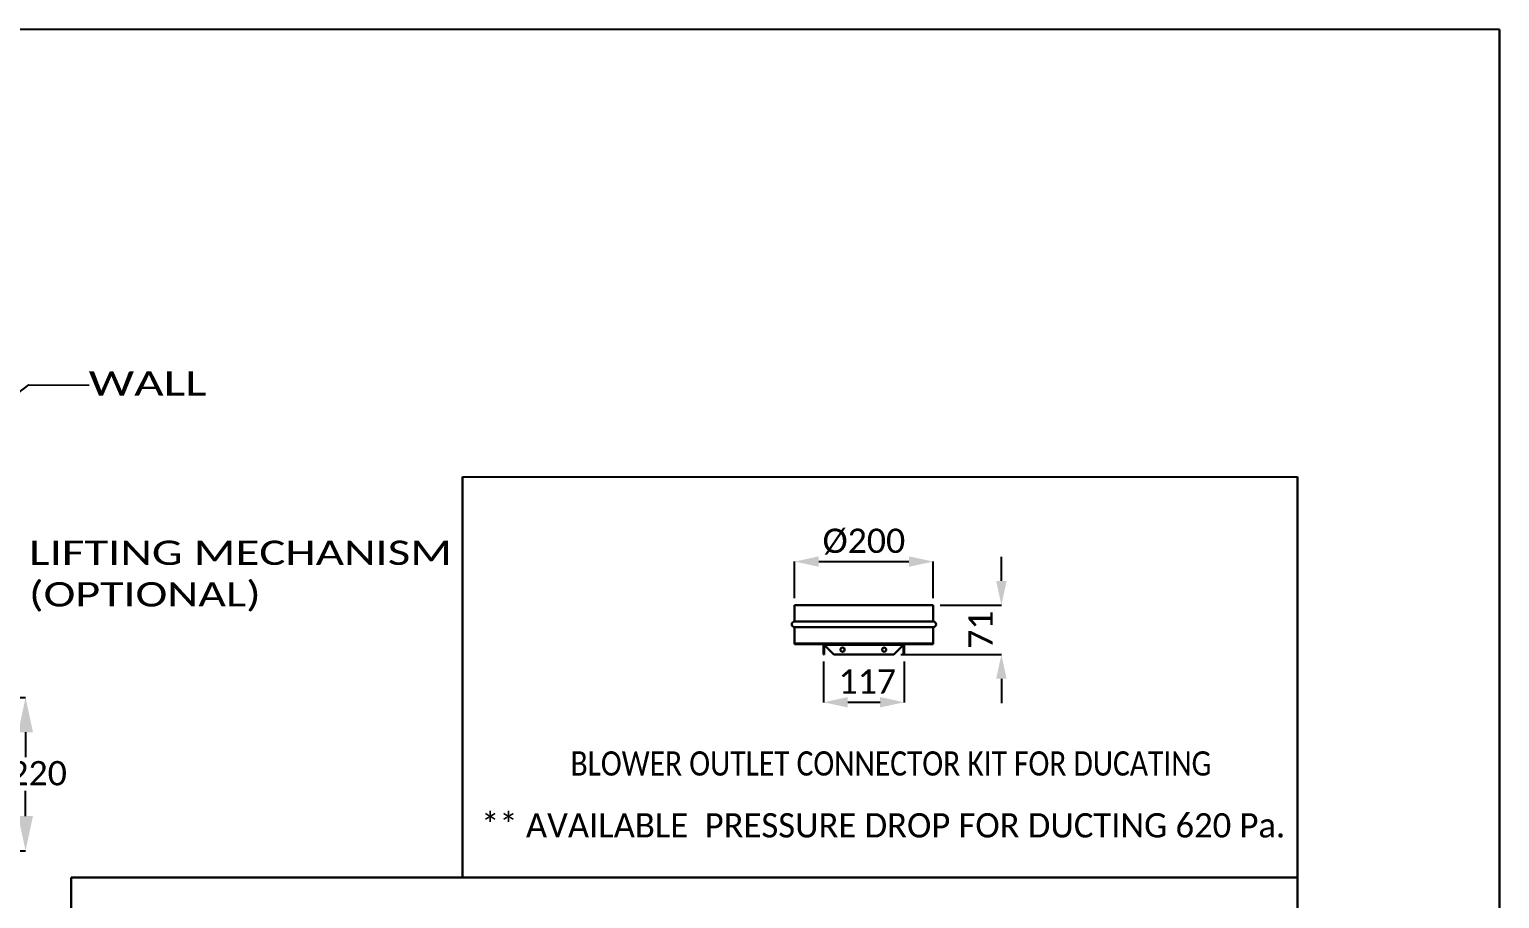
# Model space of a CAD drawing. Header units: millimetres. Extents: x 13935 to 21534, y -198 to 9202.
# Drawn here: x 19414 to 21534, y 7948 to 9202 of the extents above; entities that cross this region are included whole.
import ezdxf
from ezdxf.enums import TextEntityAlignment as Align

# ---------------------------------------------------------------- set-up
doc = ezdxf.new("R2010")
doc.units = ezdxf.units.MM
doc.header["$LTSCALE"] = 326.7
doc.header["$PDMODE"] = 3
doc.header["$PDSIZE"] = 8
doc.layers.get('0').update_dxf_attribs({"linetype": 'CONTINUOUS'})
doc.layers.get('Defpoints').update_dxf_attribs({"linetype": 'CONTINUOUS'})
doc.styles.get("Standard").update_dxf_attribs({"font": 'calibri.ttf'})
doc.dimstyles.new('DIMSTYLE_3', dxfattribs={"dimtxt": 35, "dimasz": 35, "dimexe": 0.08, "dimexo": 1, "dimgap": 0.875, "dimtad": 1, "dimdec": 0, "dimdsep": 46, "dimtxsty": 'Standard', "dimblk": '_FILLED', "dimblk1": '_FILLED', "dimblk2": '_FILLED', "dimcen": 0.09, "dimazin": 2, "dimtp": 0.01, "dimtm": 0.01, "dimtfac": 1, "dimtdec": 0, "dimtofl": 0, "dimtmove": 0, "dimatfit": 3, "dimldrblk": '_FILLED', "dimfxl": 1, "dimtolj": 1, "dimarcsym": 0})
doc.dimstyles.new('DIMSTYLE_4', dxfattribs={"dimtxt": 35, "dimasz": 35, "dimexe": 0.08, "dimexo": 1, "dimgap": 0.875, "dimtad": 1, "dimdsep": 46, "dimtxsty": 'Standard', "dimblk": '_FILLED', "dimblk1": '_FILLED', "dimblk2": '_FILLED', "dimcen": 0.09, "dimazin": 2, "dimtp": 0.01, "dimtm": 0.01, "dimtfac": 1, "dimtofl": 0, "dimtmove": 0, "dimatfit": 3, "dimldrblk": '_FILLED', "dimfxl": 1, "dimtolj": 1, "dimarcsym": 0})
doc.dimstyles.get("Standard").update_dxf_attribs({"dimtxt": 35, "dimasz": 35, "dimexe": 0.08, "dimexo": 1, "dimtad": 1, "dimdsep": 46, "dimtxsty": 'Standard', "dimblk": '_FILLED', "dimblk1": '_FILLED', "dimblk2": '_FILLED', "dimcen": 0.09, "dimazin": 2, "dimtol": 1, "dimtp": 0.01, "dimtm": 0.01, "dimtfac": 1, "dimtofl": 0, "dimtmove": 0, "dimatfit": 3, "dimldrblk": '_FILLED', "dimfxl": 1, "dimtolj": 1, "dimarcsym": 0})

# ---------------------------------------------------------------- blocks, each defined once
blk = doc.blocks.new('_FILLED')
at = {"color": 0, "linetype": 'ByBlock'}
blk.add_solid([(0, 0), (-1, 0.214), (-1, -0.214)], dxfattribs=at)
blk = doc.blocks.new('*D2271')
at = {"color": 0, "linetype": 'Continuous', "lineweight": -2}
for p, q in [((20517.4, 8381.3), (20517.4, 8434.4)), ((20552.4, 8434.3), (20682.4, 8434.3)), ((20717.4, 8381.3), (20717.4, 8434.4))]:
    blk.add_line(p, q, dxfattribs=at)
at = {"layer": 'Defpoints', "color": 0}
for p in [(20717.4, 8434.3), (20517.4, 8380.3), (20717.4, 8380.3)]:
    blk.add_point(p, dxfattribs=at)
at = {"color": 0, "linetype": 'ByBlock', "lineweight": -2, "xscale": 35, "yscale": 35, "zscale": 35, "rotation": 180}
blk.add_blockref('_FILLED', (20517.4, 8434.3), dxfattribs=at)
at = {"color": 0, "linetype": 'ByBlock', "lineweight": -2, "xscale": 35, "yscale": 35, "zscale": 35}
blk.add_blockref('_FILLED', (20717.4, 8434.3), dxfattribs=at)
at = {"color": 0, "lineweight": 30, "insert": (20617.4, 8481.8), "char_height": 35, "attachment_point": 2, "line_spacing_factor": 0.9}
blk.add_mtext('\\A1;%%c200', dxfattribs=at)
blk = doc.blocks.new('*D2272')
at = {"color": 0, "linetype": 'Continuous', "lineweight": -2}
for p, q in [((20815.7, 8406.3), (20815.7, 8441.3)), ((20727.4, 8371.3), (20815.8, 8371.3)), ((20670.8, 8300.3), (20815.8, 8300.3)), ((20815.7, 8265.3), (20815.7, 8230.3))]:
    blk.add_line(p, q, dxfattribs=at)
at = {"layer": 'Defpoints', "color": 0}
for p in [(20726.4, 8371.3), (20815.7, 8371.3), (20669.8, 8300.3)]:
    blk.add_point(p, dxfattribs=at)
at = {"color": 0, "linetype": 'ByBlock', "lineweight": -2, "xscale": 35, "yscale": 35, "zscale": 35}
for p, rotation in [((20815.7, 8371.3), 270), ((20815.7, 8300.3), 90)]:
    blk.add_blockref('_FILLED', p, dxfattribs=dict(at, rotation=rotation))
at = {"color": 0, "lineweight": 30, "insert": (20768.2, 8336.1), "char_height": 35, "attachment_point": 2, "rotation": 90, "line_spacing_factor": 0.9}
blk.add_mtext('\\A1;71', dxfattribs=at)
blk = doc.blocks.new('*D2273')
at = {"color": 0, "linetype": 'Continuous', "lineweight": -2}
for p, q in [((20559.2, 8290.3), (20559.2, 8231.3)), ((20675.7, 8290.3), (20675.7, 8231.3)), ((20594.2, 8231.4), (20640.7, 8231.4))]:
    blk.add_line(p, q, dxfattribs=at)
at = {"layer": 'Defpoints', "color": 0}
for p in [(20559.2, 8291.3), (20675.7, 8291.3), (20675.7, 8231.4)]:
    blk.add_point(p, dxfattribs=at)
at = {"color": 0, "linetype": 'ByBlock', "lineweight": -2, "xscale": 35, "yscale": 35, "zscale": 35, "rotation": 180}
blk.add_blockref('_FILLED', (20559.2, 8231.4), dxfattribs=at)
at = {"color": 0, "linetype": 'ByBlock', "lineweight": -2, "xscale": 35, "yscale": 35, "zscale": 35}
blk.add_blockref('_FILLED', (20675.7, 8231.4), dxfattribs=at)
at = {"color": 0, "lineweight": 30, "insert": (20622.3, 8279), "char_height": 35, "attachment_point": 2, "line_spacing_factor": 0.9}
blk.add_mtext('\\A1;117', dxfattribs=at)
blk = doc.blocks.new('*D2274')
at = {"color": 0, "linetype": 'ByBlock', "lineweight": -2}
for p, q in [((19263.9, 8238.2), (19408.8, 8238.2)), ((19408.7, 8188.2), (19408.7, 8152)), ((19408.7, 8067.3), (19408.7, 8103.6)), ((19263.9, 8017.3), (19408.8, 8017.3))]:
    blk.add_line(p, q, dxfattribs=at)
at = {"layer": 'Defpoints', "color": 0}
for p in [(19262.9, 8238.2), (19408.7, 8238.2), (19262.9, 8017.3)]:
    blk.add_point(p, dxfattribs=at)
at = {"color": 0, "linetype": 'ByBlock', "lineweight": -2, "xscale": 50, "yscale": 50, "zscale": 50}
for p, rotation in [((19408.7, 8238.2), 90), ((19408.7, 8017.3), 270)]:
    blk.add_blockref('_FILLED', p, dxfattribs=dict(at, rotation=rotation))
at = {"color": 0, "insert": (19408.7, 8127.8), "char_height": 35, "attachment_point": 5}
blk.add_mtext('\\A1;\\A1;%%c220', dxfattribs=at)

msp = doc.modelspace()

# ---------------------------------------------------------------- linework, layer by layer
at = {"linetype": 'ByBlock'}
for p, q in [((21533.98299, 9201.73418), (13935.41719, 9201.73418)), ((20038.83612, 8556.70041), (21242.39745, 8556.70041))]:
    msp.add_line(p, q, dxfattribs=at)
at = {"linetype": 'ByBlock', "lineweight": 30}
msp.add_line((21533.98299, 9201.73418), (21533.98299, 4662.21607), dxfattribs=at)
at = {"color": 0, "linetype": 'Continuous', "lineweight": 30}
for p, q in [((20517.42803, 8347.75569), (20517.42803, 8371.25569)), ((20517.42803, 8371.25569), (20717.42803, 8371.25569)), ((20717.42803, 8347.75569), (20717.42803, 8371.25569)), ((20717.42803, 8347.75569), (20517.42803, 8347.75569)), ((20517.42803, 8315.05569), (20517.42803, 8339.75569)), ((20717.27621, 8339.75569), (20517.57985, 8339.75569)), ((20717.42803, 8315.05569), (20717.42803, 8339.75569)), ((20717.42803, 8316.25569), (20517.42803, 8316.25569)), ((20717.42803, 8315.05569), (20517.42803, 8315.05569)), ((20558.83465, 8314.80991), (20559.04863, 8315.05569)), ((20559.17803, 8300.25569), (20559.17803, 8314.05569)), ((20559.17803, 8314.05569), (20675.67803, 8314.05569)), ((20559.18003, 8314.80991), (20559.18003, 8315.05569)), ((20560.27644, 8314.05569), (20574.07644, 8300.25569)), ((20560.37803, 8313.9541), (20560.37803, 8300.25569)), ((20660.78161, 8300.25569), (20674.58161, 8314.05569)), ((20674.47803, 8300.25569), (20674.47803, 8313.9521)), ((20675.67803, 8315.05569), (20675.67803, 8314.80991)), ((20675.67803, 8314.05569), (20675.67803, 8300.25569)), ((20675.80743, 8315.05569), (20676.02141, 8314.80991)), ((20560.37803, 8300.25569), (20559.17803, 8300.25569)), ((20660.78161, 8300.25569), (20574.07644, 8300.25569)), ((20674.47803, 8300.25569), (20675.67803, 8300.25569))]:
    msp.add_line(p, q, dxfattribs=at)
at = {"lineweight": 30}
msp.add_lwpolyline([(21242.39745, 8556.70041), (21242.39745, 7978.7859), (20038.83612, 7978.7859), (20038.83612, 8556.70041)], dxfattribs=at)
msp.add_lwpolyline([(19474.6264, 7978.7859), (21242.39745, 7978.7859), (21242.39745, 6513.94669), (19474.6264, 6513.94669)], close=True, dxfattribs=at)
at = {"color": 0, "linetype": 'Continuous', "lineweight": 30}
for centre in [(20586.67803, 8307.25569), (20646.67803, 8307.25569)]:
    msp.add_circle(centre, 3, dxfattribs=at)
for centre, radius, start, end in [((20517.42803, 8343.75569), 4, 90, 270), ((20717.42803, 8343.75569), 4, 270, 90), ((20558.17803, 8314.05569), 1, 0, 90), ((20676.67803, 8314.05569), 1, 90, 180)]:
    msp.add_arc(centre, radius, start, end, dxfattribs=at)
for points in [[(20559.18003, 8314.80991), (20559.29959, 8314.74873), (20559.41523, 8314.67972), (20559.52782, 8314.60651)], [(20559.52782, 8314.60651), (20559.65876, 8314.52137), (20559.78584, 8314.43027), (20559.91091, 8314.33672)], [(20559.91091, 8314.33672), (20560.03398, 8314.24467), (20560.15522, 8314.15016), (20560.27644, 8314.05569)], [(20674.58161, 8314.05569), (20674.70284, 8314.15016), (20674.82408, 8314.24467), (20674.94715, 8314.33672)], [(20674.94715, 8314.33672), (20675.07176, 8314.42993), (20675.19838, 8314.52071), (20675.32881, 8314.60558)], [(20675.32881, 8314.60558), (20675.44185, 8314.67914), (20675.55797, 8314.74847), (20675.67803, 8314.80991)]]:
    msp.add_open_spline(points, degree=3, dxfattribs=at)

# ---------------------------------------------------------------- texts
for s, width, p, p2 in [('WALL', 1.336143, (19499.69758, 8673.56714), (19669.81431, 8673.56714)), ('LIFTING MECHANISM', 1.276555, (19413.71352, 8429.53527), (20023.51897, 8429.53527)), ('(OPTIONAL)', 1.253892, (19413.71352, 8369.53527), (19747.7213, 8369.53527)), ('BLOWER OUTLET CONNECTOR KIT FOR DUCATING', 0.822643, (20194.44164, 8125.67203), (21118.52557, 8125.67203)), ('** AVAILABLE  PRESSURE DROP FOR DUCTING 620 Pa.', 0.957995, (20065.54871, 8036.44324), (21224.90669, 8036.44324))]:
    msp.add_text(s, height=35, dxfattribs=dict(at, width=width)).set_placement(p, p2, align=Align.FIT)

# ---------------------------------------------------------------- dimensions: what is measured, and where the dimension line sits
dim = msp.add_linear_dim(base=(20717.42803, 8434.2887), p1=(20517.42803, 8380.25569), p2=(20717.42803, 8380.25569), text='%%c<>', dimstyle='DIMSTYLE_4', dxfattribs=at)
dim.commit()
dim.dimension.update_dxf_attribs({"geometry": '*D2271', "text_midpoint": (20617.42803, 8434.2887), "dimtype": 160})
dim = msp.add_linear_dim(base=(20815.73819, 8371.25569), p1=(20669.78161, 8300.25569), p2=(20726.42803, 8371.25569), angle=90, dimstyle='DIMSTYLE_4', dxfattribs=at)
dim.commit()
dim.dimension.update_dxf_attribs({"geometry": '*D2272', "text_midpoint": (20815.73819, 8336.09133), "dimtype": 160})
dim = msp.add_linear_dim(base=(20675.6780288641, 8231.4190487363), p1=(20559.1780288641, 8291.2556886318), p2=(20675.6780288641, 8291.2556886318), dimstyle='DIMSTYLE_3', dxfattribs=at)
dim.commit()
dim.dimension.update_dxf_attribs({"geometry": '*D2273', "text_midpoint": (20622.3359289777, 8231.4190487363), "dimtype": 160})
at = {"linetype": 'ByBlock'}
dim = msp.add_linear_dim(base=(19408.72653, 8238.24818), p1=(19262.94898, 8017.34532), p2=(19262.94898, 8238.24818), angle=90, text='\\A1;%%c220', dimstyle='Standard', override={"dimasz": 50, "dimtad": 0, "dimtih": 1, "dimtoh": 1, "dimdec": 4, "dimzin": 0, "dimtxsty": 'Standard', "dimcen": 53.46, "dimadec": 0, "dimazin": 0, "dimtdec": 4, "dimtzin": 0}, dxfattribs=at)
dim.commit()
dim.dimension.update_dxf_attribs({"geometry": '*D2274', "text_midpoint": (19408.72653, 8127.79675)})

# ---------------------------------------------------------------- leaders
at = {"color": 0, "linetype": 'Continuous', "lineweight": 30}
msp.add_leader([(19312.13335, 8612.3767), (19413.32388, 8689.01182), (19500.46016, 8688.77527)], dimstyle='Standard', override={"dimtad": 0}, dxfattribs=at)

doc.saveas('drawing.dxf')
